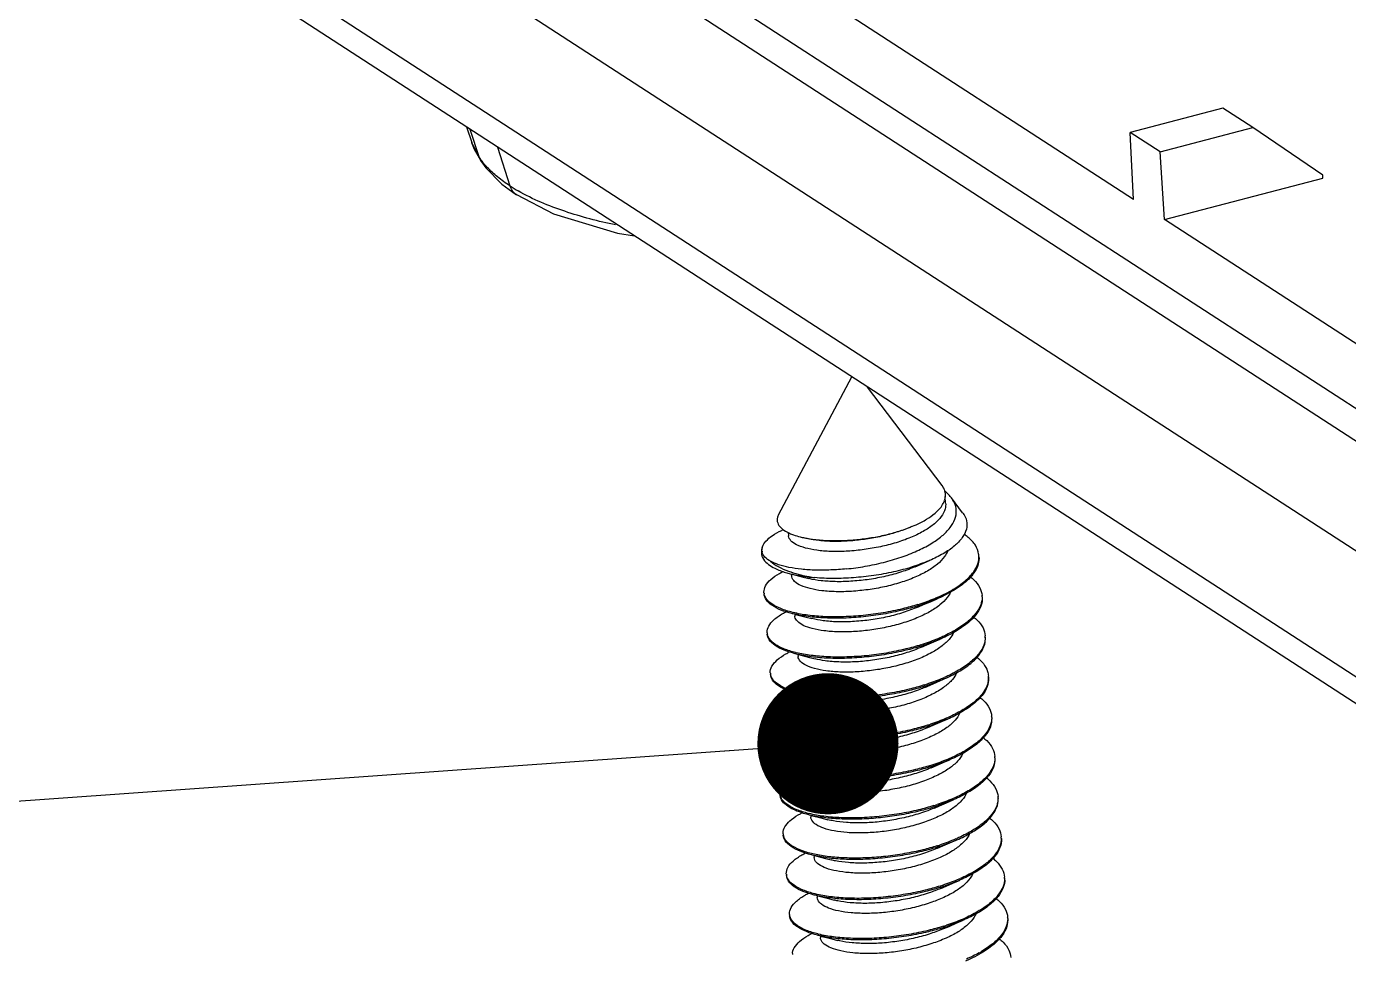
# Model space of a CAD drawing. Header units: millimetres. Extents: x 1571 to 1968, y -272 to 59.
# Drawn here: x 1642.39 to 1660.65, y -228.88 to -216.06 of the extents above; entities that cross this region are included whole.
import ezdxf

# ---------------------------------------------------------------- set-up
doc = ezdxf.new("R2010")
doc.units = ezdxf.units.MM
doc.layers.add('02___PRT_ALL_AXES', color=7, linetype='Continuous')
doc.layers.add('from', color=7, linetype='Continuous', lineweight=13)
doc.styles.get("Standard").update_dxf_attribs({"font": 'txt', "bigfont": 'gbcbig.shx'})
doc.dimstyles.new('ISO', dxfattribs={"dimscale": 0.6, "dimtxt": 2.5, "dimasz": 2.5, "dimexe": 1.25, "dimexo": 0.625, "dimtad": 0, "dimdsep": 46, "dimtxsty": 'Standard', "dimblk": 'OPEN', "dimcen": 0, "dimclrd": 4, "dimclre": 4, "dimadec": 0, "dimazin": 0, "dimtfac": 1, "dimtofl": 0, "dimtmove": 0, "dimatfit": 3, "dimfxl": 1, "dimarcsym": 0})

# ---------------------------------------------------------------- blocks, each defined once
blk = doc.blocks.new('_Open')
at = {"color": 0, "linetype": 'ByBlock', "lineweight": -2}
for p, q in [((-1, 0.1667), (0, 0)), ((-1, -0.1667), (0, 0)), ((0, 0), (-1, 0))]:
    blk.add_line(p, q, dxfattribs=at)

msp = doc.modelspace()

# ---------------------------------------------------------------- linework, layer by layer
at = {"color": 7, "linetype": 'Continuous'}
for p, q in [((1657.679, -218.445), (1645.208, -210.355)), ((1695.145, -244.098), (1643.211, -210.406)), ((1641.549, -210.842), (1693.483, -244.534)), ((1696.425, -244.481), (1645.259, -211.287)), ((1693.663, -246.394), (1641.728, -212.701)), ((1694.002, -246.985), (1642.068, -213.292)), ((1658.917, -217.183), (1657.636, -217.519)), ((1659.331, -217.451), (1658.917, -217.183)), ((1648.467, -217.444), (1648.539, -217.659)), ((1648.512, -217.473), (1648.643, -217.866)), ((1658.05, -217.787), (1659.331, -217.451)), ((1660.294, -218.113), (1659.331, -217.451)), ((1648.538, -217.658), (1648.575, -217.751)), ((1648.643, -217.866), (1648.539, -217.659)), ((1658.05, -217.787), (1657.636, -217.519)), ((1657.679, -218.445), (1657.636, -217.519)), ((1648.575, -217.751), (1648.673, -217.927)), ((1648.673, -217.927), (1648.643, -217.866)), ((1648.897, -217.723), (1649.068, -218.259)), ((1658.108, -218.724), (1658.05, -217.787)), ((1648.674, -217.927), (1648.673, -217.927)), ((1648.674, -217.927), (1648.733, -218.008)), ((1648.733, -218.008), (1648.957, -218.233)), ((1648.957, -218.233), (1649.159, -218.381)), ((1658.108, -218.724), (1660.298, -218.151)), ((1660.298, -218.151), (1660.294, -218.113)), ((1649.159, -218.381), (1649.157, -218.38)), ((1670.961, -227.062), (1658.108, -218.724)), ((1655.06, -222.438), (1655.037, -222.399)), ((1655.086, -222.641), (1655.079, -222.549)), ((1654.514, -223.006), (1654.651, -222.953)), ((1652.911, -223.046), (1652.915, -223.093)), ((1652.553, -223.257), (1652.543, -223.305)), ((1654.665, -223.521), (1654.738, -223.49)), ((1654.738, -223.49), (1654.865, -223.435)), ((1652.957, -223.622), (1652.959, -223.649)), ((1654.709, -224.077), (1654.782, -224.045)), ((1654.967, -223.965), (1654.748, -224.048)), ((1653.001, -224.177), (1653.003, -224.204)), ((1654.753, -224.632), (1654.826, -224.601)), ((1655.012, -224.521), (1654.792, -224.603)), ((1653.045, -224.733), (1653.047, -224.76)), ((1654.798, -225.188), (1654.87, -225.156)), ((1654.836, -225.159), (1655.056, -225.076)), ((1653.089, -225.289), (1653.092, -225.315)), ((1654.842, -225.743), (1654.914, -225.712)), ((1655.1, -225.632), (1654.881, -225.714)), ((1655.098, -225.613), (1655.094, -225.615)), ((1653.134, -225.844), (1653.136, -225.871)), ((1654.886, -226.299), (1654.958, -226.267)), ((1655.144, -226.187), (1654.925, -226.27)), ((1653.178, -226.4), (1653.18, -226.427)), ((1655.188, -226.743), (1654.969, -226.826)), ((1653.222, -226.955), (1653.224, -226.982)), ((1654.93, -226.855), (1655.003, -226.823)), ((1652.841, -227.213), (1652.843, -227.178)), ((1655.013, -227.381), (1655.232, -227.298)), ((1653.266, -227.511), (1653.268, -227.538)), ((1654.974, -227.41), (1655.047, -227.379)), ((1655.277, -227.854), (1655.057, -227.937)), ((1653.31, -228.066), (1653.312, -228.093)), ((1655.018, -227.966), (1655.091, -227.934)), ((1655.321, -228.409), (1655.101, -228.492)), ((1653.354, -228.622), (1653.357, -228.649)), ((1655.063, -228.521), (1655.135, -228.49))]:
    msp.add_line(p, q, dxfattribs=at)
for points in [[(1649.157, -218.38), (1649.668, -218.643), (1650.554, -218.914), (1650.788, -218.949)], [(1652.965, -223.624), (1653.117, -223.663), (1653.195, -223.683)], [(1654.782, -224.045), (1654.878, -224.004), (1654.967, -223.965)], [(1653.01, -224.18), (1653.161, -224.218), (1653.239, -224.238)], [(1654.826, -224.601), (1654.922, -224.559), (1655.012, -224.521)], [(1653.054, -224.735), (1653.205, -224.774), (1653.283, -224.794)], [(1654.87, -225.156), (1654.966, -225.115), (1655.056, -225.076)], [(1653.098, -225.291), (1653.25, -225.329), (1653.327, -225.349)], [(1654.914, -225.712), (1655.01, -225.67), (1655.1, -225.632)], [(1653.142, -225.846), (1653.294, -225.885), (1653.371, -225.905)], [(1654.958, -226.267), (1655.054, -226.226), (1655.144, -226.187)], [(1653.186, -226.402), (1653.338, -226.44), (1653.416, -226.46)], [(1655.003, -226.823), (1655.098, -226.782), (1655.188, -226.743)], [(1653.23, -226.957), (1653.382, -226.996), (1653.46, -227.016)], [(1655.047, -227.379), (1655.143, -227.337), (1655.232, -227.298)], [(1653.275, -227.513), (1653.426, -227.552), (1653.504, -227.572)], [(1655.091, -227.934), (1655.187, -227.893), (1655.277, -227.854)], [(1653.319, -228.068), (1653.47, -228.107), (1653.548, -228.127)], [(1655.135, -228.49), (1655.231, -228.448), (1655.321, -228.409)], [(1653.363, -228.624), (1653.515, -228.663), (1653.592, -228.683)]]:
    msp.add_lwpolyline(points, dxfattribs=at)
for centre, radius, start, end in [((1649.492, -217.286), 1.028, 214.3106, 217.9997), ((1650.44, -216.143), 2.522, 237.0568, 240.0759), ((1654.855, -222.539), 0.229, 15.1609, 26.3198), ((1654.819, -222.521), 0.266, 336.2867, 340.8184), ((1654.676, -222.974), 0.637, 49.7945, 51.275), ((1654.868, -222.535), 0.215, 9.1741, 15.128), ((1654.881, -222.533), 0.202, 3.3918, 9.1743), ((1654.878, -222.533), 0.205, 355.3952, 3.2977), ((1653.18, -222.501), 0.611, 243.756, 245.9222), ((1652.669, -223.292), 0.12, 186.1641, 193.4809), ((1655.267, -223.385), 0.279, 0.5786, 4.308), ((1653.388, -222.299), 1.368, 249.7343, 251.1501), ((1653.648, -221.256), 2.443, 259.4294, 261.3569), ((1652.719, -223.867), 0.143, 184.9542, 192.0765), ((1653.775, -221.087), 3.099, 287.3708, 288.2755), ((1653.777, -221.109), 3.095, 287.4379, 288.2758), ((1654.041, -221.8), 2.338, 293.1924, 293.8496), ((1655.326, -223.941), 0.263, 0.7677, 4.6604), ((1653.355, -222.594), 1.605, 256.0716, 256.4239), ((1652.763, -224.423), 0.143, 184.9542, 192.0765), ((1653.819, -221.642), 3.099, 287.3708, 288.2755), ((1653.822, -221.664), 3.095, 287.4379, 288.2758), ((1654.079, -222.342), 2.352, 293.1915, 293.6234), ((1655.371, -224.497), 0.263, 0.7521, 4.6604), ((1653.399, -223.149), 1.605, 256.0716, 256.4239), ((1652.807, -224.978), 0.143, 184.9542, 192.0765), ((1653.863, -222.198), 3.099, 287.3708, 288.2755), ((1653.866, -222.22), 3.095, 287.4379, 288.2758), ((1654.123, -222.898), 2.352, 293.1915, 293.6234), ((1655.396, -225.053), 0.282, 351.0684, 354.8403), ((1655.394, -225.054), 0.284, 358.6025, 4.6271), ((1655.4, -225.054), 0.277, 354.8648, 358.5962), ((1653.443, -223.705), 1.605, 256.0716, 256.4239), ((1652.851, -225.534), 0.143, 184.9542, 192.0765), ((1653.907, -222.753), 3.099, 287.3708, 288.2755), ((1653.91, -222.775), 3.095, 287.4379, 288.2758), ((1655.459, -225.608), 0.263, 0.7677, 4.6604), ((1653.487, -224.26), 1.605, 256.0716, 256.4239), ((1652.895, -226.089), 0.143, 184.9542, 192.0765), ((1653.952, -223.309), 3.099, 287.3708, 288.2755), ((1653.954, -223.331), 3.095, 287.4379, 288.2758), ((1654.212, -224.009), 2.352, 293.1915, 293.6234), ((1655.503, -226.163), 0.263, 0.7677, 4.6604), ((1653.531, -224.816), 1.605, 256.0716, 256.4239), ((1652.939, -226.645), 0.143, 184.9542, 192.0765), ((1653.996, -223.864), 3.099, 287.3708, 288.2755), ((1654.256, -224.564), 2.352, 293.1915, 293.6234), ((1655.547, -226.719), 0.263, 0.7725, 4.6604), ((1653.576, -225.371), 1.605, 256.0716, 256.4239), ((1653.999, -223.889), 3.093, 287.4365, 288.2758), ((1653.001, -227.199), 0.16, 184.9136, 201.0836), ((1652.999, -227.2), 0.158, 201.0907, 202.3169), ((1654.041, -224.422), 3.097, 287.3686, 288.2754), ((1654.3, -225.12), 2.352, 293.1915, 293.6234), ((1655.591, -227.274), 0.263, 0.7677, 4.6604), ((1654.042, -224.442), 3.095, 287.4379, 288.2758), ((1653.028, -227.756), 0.143, 184.9542, 192.0765), ((1654.344, -225.676), 2.352, 293.1915, 293.6234), ((1655.636, -227.83), 0.263, 0.7677, 4.6604), ((1653.664, -226.483), 1.605, 256.0716, 256.4239), ((1654.084, -224.976), 3.099, 287.3708, 288.2755), ((1654.087, -224.998), 3.095, 287.4379, 288.2758), ((1653.072, -228.312), 0.143, 184.9542, 192.0765), ((1654.388, -226.231), 2.352, 293.1915, 293.6234), ((1655.68, -228.385), 0.263, 0.7677, 4.6604), ((1653.708, -227.038), 1.605, 256.0716, 256.4239), ((1654.128, -225.531), 3.099, 287.3708, 288.2755), ((1654.131, -225.553), 3.095, 287.4379, 288.2758), ((1654.738, -227.41), 1.658, 299.2557, 300.3095)]:
    msp.add_arc(centre, radius, start, end, dxfattribs=at)
for points, start_tangent, end_tangent in [([(1648.754, -218.003), (1648.682, -217.919)], (-0.685557, 0.728019), (-0.615219, 0.788356)), ([(1648.897, -218.135), (1648.754, -218.003)], (-0.775025, 0.63193), (-0.685557, 0.728019)), ([(1649.068, -218.259), (1648.897, -218.135)], (-0.838928, 0.544242), (-0.775025, 0.63193)), ([(1649.157, -218.38), (1649.128, -218.357), (1649.068, -218.259)], (-0.836433, 0.54807), (-0.303471, 0.952841)), ([(1650.527, -218.799), (1649.825, -218.61), (1649.181, -218.329)], (-0.978859, 0.204535), (-0.866482, 0.499208)), ([(1653.714, -223.551), (1653.973, -223.515), (1654.228, -223.461), (1654.47, -223.389), (1654.69, -223.303), (1654.881, -223.204), (1655.035, -223.096), (1655.147, -222.981), (1655.214, -222.863), (1655.233, -222.747), (1655.205, -222.634), (1655.165, -222.569)], (0.99476, 0.102235), (-0.604015, 0.796973)), ([(1655.07, -222.608), (1655.082, -222.55)], (0.328002, 0.944677), (0.079202, 0.996859)), ([(1655.165, -222.569), (1655.131, -222.529), (1655.087, -222.487)], (-0.604015, 0.796973), (-0.763658, 0.645621)), ([(1655.086, -222.641), (1655.078, -222.722), (1655.026, -222.826), (1654.931, -222.927), (1654.795, -223.022), (1654.625, -223.108), (1654.428, -223.181), (1654.212, -223.239), (1653.988, -223.28), (1653.764, -223.304)], (0.074512, -0.99722), (-0.997656, -0.068424)), ([(1654.651, -222.953), (1654.68, -222.94), (1654.823, -222.864), (1654.939, -222.782), (1655.022, -222.696), (1655.062, -222.628)], (0.916987, 0.398917), (0.401606, 0.915813)), ([(1655.321, -222.774), (1655.325, -222.779), (1655.375, -222.888), (1655.372, -223.002), (1655.316, -223.119), (1655.208, -223.233), (1655.053, -223.341), (1654.865, -223.435)], (0.601213, -0.799089), (-0.918164, -0.396201)), ([(1652.777, -222.804), (1652.77, -222.82), (1652.761, -222.895), (1652.796, -222.966), (1652.872, -223.028), (1652.91, -223.049)], (-0.463708, -0.885988), (0.896771, -0.442494)), ([(1654.621, -222.966), (1654.57, -222.987), (1654.38, -223.053), (1654.175, -223.106), (1653.963, -223.143), (1653.753, -223.165)], (-0.91682, -0.399301), (-0.997656, -0.068424)), ([(1652.553, -223.257), (1652.556, -223.246), (1652.603, -223.169), (1652.691, -223.093), (1652.821, -223.019), (1652.846, -223.007)], (0.237468, 0.971395), (0.910623, 0.413237)), ([(1653.764, -223.304), (1653.547, -223.311), (1653.351, -223.299), (1653.183, -223.271), (1653.051, -223.229), (1652.962, -223.175), (1652.919, -223.113), (1652.915, -223.093)], (-0.997656, -0.068424), (-0.057361, 0.998353)), ([(1652.931, -223.059), (1652.985, -223.08), (1653.075, -223.108)], (0.912856, -0.408283), (0.968812, -0.247798)), ([(1653.075, -223.108), (1653.136, -223.122), (1653.317, -223.149), (1653.519, -223.16), (1653.732, -223.156)], (0.968812, -0.247798), (0.998333, 0.057715)), ([(1653.753, -223.165), (1653.536, -223.172), (1653.339, -223.16), (1653.172, -223.132), (1653.151, -223.127)], (-0.997656, -0.068424), (-0.968301, 0.249788)), ([(1653.732, -223.156), (1653.934, -223.137), (1654.136, -223.106), (1654.331, -223.062), (1654.514, -223.006)], (0.998333, 0.057715), (0.944205, 0.329358)), ([(1655.545, -223.364), (1655.542, -223.345), (1655.497, -223.225), (1655.398, -223.115), (1655.34, -223.071)], (-0.075328, 0.997159), (-0.824842, 0.565363)), ([(1652.543, -223.305), (1652.542, -223.311), (1652.557, -223.395), (1652.619, -223.473), (1652.639, -223.489)], (-0.145541, -0.989352), (0.797767, -0.602966)), ([(1652.549, -223.305), (1652.553, -223.257)], (-0.108334, 0.994115), (0.237468, 0.971395)), ([(1652.668, -223.445), (1652.59, -223.388), (1652.552, -223.32)], (-0.878143, 0.478399), (-0.234078, 0.972218)), ([(1655.114, -223.302), (1655.071, -223.381), (1654.973, -223.484), (1654.835, -223.58), (1654.662, -223.666), (1654.461, -223.74), (1654.242, -223.798), (1654.014, -223.838), (1653.787, -223.861), (1653.572, -223.866), (1653.378, -223.853), (1653.213, -223.823), (1653.085, -223.78), (1653, -223.725), (1652.961, -223.662), (1652.959, -223.649)], (-0.35245, -0.935831), (-0.056037, 0.998429)), ([(1652.639, -223.489), (1652.727, -223.542), (1652.876, -223.6), (1652.939, -223.617)], (0.797767, -0.602966), (0.969206, -0.246253)), ([(1653.714, -223.551), (1653.499, -223.566), (1653.289, -223.568), (1653.094, -223.556), (1652.922, -223.53), (1652.779, -223.493), (1652.668, -223.445)], (-0.99476, -0.102235), (-0.878143, 0.478399)), ([(1652.668, -223.445), (1652.774, -223.519), (1652.914, -223.582)], (0.75007, -0.661359), (0.938052, -0.346495)), ([(1654.665, -223.521), (1654.651, -223.527), (1654.45, -223.601), (1654.231, -223.659), (1654.003, -223.7), (1653.776, -223.722), (1653.561, -223.727), (1653.367, -223.714), (1653.202, -223.685), (1653.195, -223.683)], (-0.916852, -0.399227), (-0.968194, 0.250201)), ([(1654.865, -223.435), (1654.855, -223.439), (1654.623, -223.524), (1654.366, -223.592), (1654.092, -223.643), (1653.813, -223.673), (1653.539, -223.683), (1653.281, -223.672)], (-0.918164, -0.396201), (-0.996365, 0.085181)), ([(1655.546, -223.383), (1655.536, -223.484), (1655.473, -223.611), (1655.358, -223.734), (1655.194, -223.85), (1654.988, -223.956), (1654.967, -223.965)], (0.074991, -0.997184), (-0.918307, -0.395869)), ([(1654.986, -223.938), (1655.191, -223.833), (1655.354, -223.717), (1655.47, -223.595), (1655.533, -223.469), (1655.545, -223.382)], (0.9146, 0.40436), (-0.010305, 0.999947)), ([(1652.576, -223.88), (1652.576, -223.874), (1652.598, -223.786), (1652.67, -223.698), (1652.79, -223.614), (1652.843, -223.586)], (-0.085245, 0.99636), (0.893365, 0.449331)), ([(1652.939, -223.617), (1653.064, -223.644), (1653.281, -223.672)], (0.969206, -0.246253), (0.996365, -0.085181)), ([(1652.946, -223.593), (1653.084, -223.633), (1653.2, -223.658)], (0.946327, -0.323212), (0.982961, -0.183812)), ([(1655.428, -223.659), (1655.477, -223.702), (1655.558, -223.811), (1655.589, -223.92)], (0.781534, -0.623862), (0.081171, -0.9967)), ([(1655.151, -223.876), (1655.108, -223.946), (1655.007, -224.049), (1654.865, -224.144), (1654.688, -224.229), (1654.485, -224.301), (1654.265, -224.358), (1654.037, -224.397), (1653.811, -224.418), (1653.597, -224.421), (1653.405, -224.406), (1653.244, -224.376), (1653.12, -224.331), (1653.039, -224.275), (1653.004, -224.212), (1653.003, -224.204)], (-0.415552, -0.90957), (-0.062419, 0.99805)), ([(1652.963, -224.168), (1652.811, -224.119), (1652.685, -224.053), (1652.606, -223.976), (1652.578, -223.898)], (-0.969497, 0.245105), (-0.085245, 0.99636)), ([(1652.968, -224.151), (1652.809, -224.1), (1652.683, -224.034), (1652.605, -223.958), (1652.579, -223.897)], (-0.970592, 0.240729), (-0.208135, 0.9781)), ([(1654.705, -224.062), (1654.494, -224.12), (1654.225, -224.176), (1653.95, -224.213), (1653.679, -224.231), (1653.421, -224.229), (1653.185, -224.209), (1652.98, -224.172), (1652.963, -224.168)], (-0.954031, -0.299707), (-0.969497, 0.245105)), ([(1654.7, -224.044), (1654.492, -224.102), (1654.223, -224.157), (1653.948, -224.194), (1653.677, -224.212), (1653.42, -224.211), (1653.184, -224.191), (1652.978, -224.153)], (-0.95438, -0.298594), (-0.972054, 0.234756)), ([(1654.709, -224.077), (1654.677, -224.09), (1654.474, -224.162), (1654.254, -224.219), (1654.026, -224.258), (1653.8, -224.279), (1653.586, -224.282), (1653.394, -224.267), (1653.239, -224.238)], (-0.916864, -0.3992), (-0.968062, 0.250712)), ([(1654.747, -224.029), (1654.961, -223.948)], (0.949547, 0.313626), (0.919178, 0.393843)), ([(1655.59, -223.938), (1655.591, -223.946), (1655.571, -224.066), (1655.502, -224.187), (1655.384, -224.304), (1655.223, -224.415), (1655.023, -224.516), (1655.012, -224.521)], (0.081171, -0.9967), (-0.918325, -0.395827)), ([(1655.59, -223.937), (1655.57, -224.048), (1655.5, -224.168), (1655.383, -224.286), (1655.221, -224.396), (1655.022, -224.497)], (0.013577, -0.999908), (-0.916195, -0.400733)), ([(1652.62, -224.435), (1652.62, -224.429), (1652.642, -224.342), (1652.714, -224.254), (1652.835, -224.169), (1652.886, -224.142)], (-0.085245, 0.99636), (0.892983, 0.450091)), ([(1655.473, -224.215), (1655.521, -224.257), (1655.602, -224.367), (1655.633, -224.475)], (0.780306, -0.625398), (0.081171, -0.9967)), ([(1655.194, -224.432), (1655.144, -224.512), (1655.039, -224.613), (1654.894, -224.708), (1654.715, -224.792), (1654.51, -224.863), (1654.288, -224.918), (1654.06, -224.955), (1653.835, -224.975), (1653.623, -224.976), (1653.433, -224.96), (1653.275, -224.927), (1653.155, -224.882), (1653.078, -224.825), (1653.047, -224.761), (1653.047, -224.76)], (-0.416221, -0.909264), (-0.076164, 0.997095)), ([(1653.007, -224.723), (1652.855, -224.674), (1652.729, -224.608), (1652.65, -224.532), (1652.622, -224.454)], (-0.969497, 0.245105), (-0.085245, 0.99636)), ([(1653.013, -224.707), (1652.853, -224.656), (1652.728, -224.59), (1652.649, -224.513), (1652.623, -224.453)], (-0.970592, 0.240729), (-0.208135, 0.9781)), ([(1654.749, -224.617), (1654.538, -224.676), (1654.269, -224.731), (1653.994, -224.768), (1653.723, -224.786), (1653.465, -224.785), (1653.23, -224.765), (1653.024, -224.727), (1653.007, -224.723)], (-0.954031, -0.299707), (-0.969497, 0.245105)), ([(1654.744, -224.6), (1654.536, -224.657), (1654.267, -224.713), (1653.993, -224.75), (1653.722, -224.768), (1653.464, -224.766), (1653.228, -224.746), (1653.022, -224.709)], (-0.95438, -0.298594), (-0.972054, 0.234756)), ([(1655.005, -224.504), (1654.791, -224.585)], (-0.919189, -0.393816), (-0.949547, -0.313626)), ([(1655.056, -225.076), (1655.077, -225.067), (1655.286, -224.959), (1655.452, -224.84), (1655.565, -224.717), (1655.625, -224.591), (1655.634, -224.494)], (0.918309, 0.395864), (-0.074398, 0.997229)), ([(1655.634, -224.493), (1655.614, -224.603), (1655.544, -224.724), (1655.427, -224.841), (1655.265, -224.952), (1655.066, -225.053)], (0.013309, -0.999911), (-0.916195, -0.400733)), ([(1652.665, -224.991), (1652.664, -224.985), (1652.686, -224.897), (1652.759, -224.809), (1652.879, -224.725), (1652.93, -224.697)], (-0.085245, 0.99636), (0.892983, 0.450091)), ([(1654.753, -224.632), (1654.704, -224.653), (1654.499, -224.724), (1654.277, -224.779), (1654.049, -224.816), (1653.824, -224.836), (1653.612, -224.837), (1653.422, -224.821), (1653.283, -224.794)], (-0.916844, -0.399247), (-0.968009, 0.250915)), ([(1655.516, -224.77), (1655.607, -224.86), (1655.664, -224.967), (1655.677, -225.031)], (0.78208, -0.623178), (0.080484, -0.996756)), ([(1655.24, -224.984), (1655.181, -225.077), (1655.072, -225.178), (1654.923, -225.272), (1654.741, -225.355), (1654.534, -225.424), (1654.311, -225.477), (1654.083, -225.513), (1653.859, -225.531), (1653.648, -225.531), (1653.461, -225.513), (1653.306, -225.479), (1653.19, -225.432), (1653.117, -225.375), (1653.092, -225.315)], (-0.402506, -0.915418), (-0.09189, 0.995769)), ([(1653.051, -225.279), (1652.899, -225.23), (1652.773, -225.164), (1652.694, -225.087), (1652.666, -225.009)], (-0.969497, 0.245105), (-0.085245, 0.99636)), ([(1653.057, -225.262), (1652.898, -225.211), (1652.772, -225.145), (1652.693, -225.069), (1652.667, -225.008)], (-0.970592, 0.240729), (-0.208135, 0.9781)), ([(1654.793, -225.173), (1654.582, -225.232), (1654.313, -225.287), (1654.038, -225.324), (1653.767, -225.342), (1653.51, -225.34), (1653.274, -225.32), (1653.068, -225.283), (1653.051, -225.279)], (-0.954031, -0.299707), (-0.969497, 0.245105)), ([(1654.788, -225.155), (1654.581, -225.213), (1654.311, -225.269), (1654.037, -225.306), (1653.766, -225.323), (1653.508, -225.322), (1653.272, -225.302), (1653.066, -225.264)], (-0.95438, -0.298594), (-0.972054, 0.234756)), ([(1655.05, -225.06), (1654.835, -225.14)], (-0.919189, -0.393816), (-0.949547, -0.313626)), ([(1655.675, -225.097), (1655.644, -225.193), (1655.566, -225.306), (1655.447, -225.416), (1655.289, -225.519), (1655.098, -225.613)], (-0.154947, -0.987923), (-0.918454, -0.395527)), ([(1655.679, -225.049), (1655.679, -225.057), (1655.66, -225.178), (1655.59, -225.298), (1655.472, -225.415), (1655.311, -225.526), (1655.112, -225.627), (1655.1, -225.632)], (0.081171, -0.9967), (-0.918325, -0.395827)), ([(1652.709, -225.546), (1652.708, -225.54), (1652.73, -225.453), (1652.803, -225.365), (1652.923, -225.28), (1652.974, -225.253)], (-0.085245, 0.99636), (0.892983, 0.450091)), ([(1654.798, -225.188), (1654.73, -225.216), (1654.523, -225.285), (1654.3, -225.338), (1654.072, -225.374), (1653.848, -225.392), (1653.637, -225.392), (1653.45, -225.374), (1653.327, -225.349)], (-0.916806, -0.399334), (-0.968039, 0.250798)), ([(1655.561, -225.326), (1655.609, -225.369), (1655.69, -225.478), (1655.721, -225.586)], (0.780306, -0.625398), (0.081171, -0.9967)), ([(1655.284, -225.54), (1655.217, -225.642), (1655.104, -225.743), (1654.951, -225.836), (1654.767, -225.917), (1654.558, -225.985), (1654.335, -226.037), (1654.106, -226.071), (1653.883, -226.087), (1653.674, -226.085), (1653.49, -226.066), (1653.338, -226.031), (1653.225, -225.983), (1653.157, -225.925), (1653.136, -225.871)], (-0.402485, -0.915426), (-0.101041, 0.994882)), ([(1653.096, -225.834), (1652.943, -225.786), (1652.817, -225.719), (1652.739, -225.643), (1652.71, -225.565)], (-0.969497, 0.245105), (-0.085245, 0.99636)), ([(1653.101, -225.818), (1652.942, -225.767), (1652.816, -225.701), (1652.737, -225.624), (1652.711, -225.564)], (-0.970592, 0.240729), (-0.208135, 0.9781)), ([(1654.833, -225.711), (1654.625, -225.769), (1654.356, -225.824), (1654.081, -225.861), (1653.81, -225.879), (1653.552, -225.877), (1653.316, -225.857), (1653.111, -225.82)], (-0.95438, -0.298594), (-0.972054, 0.234756)), ([(1655.094, -225.615), (1654.879, -225.696)], (-0.91921, -0.393768), (-0.949547, -0.313626)), ([(1655.723, -225.605), (1655.723, -225.613), (1655.704, -225.733), (1655.634, -225.854), (1655.516, -225.971), (1655.355, -226.082), (1655.156, -226.182), (1655.144, -226.187)], (0.081171, -0.9967), (-0.918325, -0.395827)), ([(1655.722, -225.604), (1655.702, -225.715), (1655.633, -225.835), (1655.515, -225.952), (1655.354, -226.063), (1655.154, -226.164)], (0.013577, -0.999908), (-0.916195, -0.400733)), ([(1652.753, -226.102), (1652.752, -226.096), (1652.775, -226.008), (1652.847, -225.92), (1652.967, -225.836), (1653.019, -225.808)], (-0.085245, 0.99636), (0.892983, 0.450091)), ([(1654.838, -225.728), (1654.626, -225.787), (1654.357, -225.843), (1654.082, -225.88), (1653.811, -225.897), (1653.554, -225.896), (1653.318, -225.876), (1653.112, -225.839), (1653.096, -225.834)], (-0.954031, -0.299707), (-0.969497, 0.245105)), ([(1654.842, -225.743), (1654.756, -225.778), (1654.547, -225.846), (1654.324, -225.898), (1654.095, -225.932), (1653.872, -225.948), (1653.663, -225.946), (1653.479, -225.927), (1653.371, -225.905)], (-0.916762, -0.399433), (-0.968124, 0.250473)), ([(1655.605, -225.882), (1655.653, -225.924), (1655.735, -226.033), (1655.765, -226.142)], (0.780306, -0.625398), (0.081171, -0.9967)), ([(1653.14, -226.39), (1652.987, -226.341), (1652.861, -226.275), (1652.783, -226.198), (1652.754, -226.12)], (-0.969497, 0.245105), (-0.085245, 0.99636)), ([(1653.145, -226.373), (1652.986, -226.323), (1652.86, -226.256), (1652.781, -226.18), (1652.755, -226.119)], (-0.970592, 0.240729), (-0.208135, 0.9781)), ([(1654.877, -226.267), (1654.669, -226.324), (1654.4, -226.38), (1654.125, -226.417), (1653.854, -226.434), (1653.596, -226.433), (1653.361, -226.413), (1653.155, -226.376)], (-0.95438, -0.298594), (-0.972054, 0.234756)), ([(1655.328, -226.096), (1655.325, -226.102), (1655.252, -226.207), (1655.135, -226.307), (1654.98, -226.399), (1654.793, -226.48), (1654.582, -226.546), (1654.358, -226.596), (1654.129, -226.629), (1653.907, -226.643), (1653.7, -226.64), (1653.519, -226.619), (1653.37, -226.583), (1653.261, -226.534), (1653.197, -226.475), (1653.18, -226.427)], (-0.405757, -0.913981), (-0.102393, 0.994744)), ([(1655.138, -226.171), (1654.923, -226.252)], (-0.919189, -0.393816), (-0.949547, -0.313626)), ([(1655.767, -226.16), (1655.767, -226.168), (1655.748, -226.289), (1655.678, -226.409), (1655.561, -226.527), (1655.399, -226.637), (1655.2, -226.738), (1655.188, -226.743)], (0.081171, -0.9967), (-0.918325, -0.395827)), ([(1655.766, -226.16), (1655.746, -226.27), (1655.677, -226.391), (1655.559, -226.508), (1655.398, -226.619), (1655.198, -226.719)], (0.013577, -0.999908), (-0.916195, -0.400733)), ([(1652.797, -226.657), (1652.797, -226.652), (1652.819, -226.564), (1652.891, -226.476), (1653.011, -226.391), (1653.063, -226.364)], (-0.085245, 0.99636), (0.892983, 0.450091)), ([(1654.882, -226.284), (1654.67, -226.343), (1654.401, -226.398), (1654.127, -226.435), (1653.856, -226.453), (1653.598, -226.452), (1653.362, -226.432), (1653.156, -226.394), (1653.14, -226.39)], (-0.954031, -0.299707), (-0.969497, 0.245105)), ([(1654.886, -226.299), (1654.782, -226.341), (1654.571, -226.407), (1654.347, -226.458), (1654.118, -226.49), (1653.896, -226.504), (1653.689, -226.501), (1653.508, -226.48), (1653.416, -226.46)], (-0.916723, -0.399523), (-0.968229, 0.250066)), ([(1655.65, -226.437), (1655.697, -226.48), (1655.779, -226.589), (1655.81, -226.697)], (0.780306, -0.625398), (0.081171, -0.9967)), ([(1653.184, -226.946), (1653.102, -226.922), (1652.963, -226.865), (1652.865, -226.798), (1652.81, -226.722), (1652.799, -226.676)], (-0.969305, 0.245859), (-0.084556, 0.996419)), ([(1653.189, -226.929), (1653.03, -226.878), (1652.904, -226.812), (1652.825, -226.735), (1652.8, -226.675)], (-0.970592, 0.240729), (-0.208135, 0.9781)), ([(1655.372, -226.653), (1655.365, -226.668), (1655.287, -226.772), (1655.167, -226.872), (1655.008, -226.963), (1654.818, -227.042), (1654.606, -227.107), (1654.381, -227.156), (1654.152, -227.187), (1653.931, -227.199), (1653.726, -227.194), (1653.548, -227.172), (1653.402, -227.134), (1653.298, -227.084), (1653.238, -227.024), (1653.224, -226.982)], (-0.411959, -0.911202), (-0.096002, 0.995381)), ([(1655.182, -226.726), (1654.967, -226.807)], (-0.919189, -0.393816), (-0.949547, -0.313626)), ([(1655.232, -227.298), (1655.242, -227.294), (1655.441, -227.194), (1655.601, -227.085), (1655.719, -226.969), (1655.79, -226.85), (1655.812, -226.729), (1655.811, -226.716)], (0.918329, 0.395817), (-0.082128, 0.996622)), ([(1655.81, -226.715), (1655.791, -226.826), (1655.721, -226.946), (1655.603, -227.064), (1655.442, -227.174), (1655.243, -227.275)], (0.013661, -0.999907), (-0.916195, -0.400733)), ([(1652.843, -227.178), (1652.878, -227.095), (1652.958, -227.012), (1653.08, -226.933), (1653.103, -226.922)], (0.154225, 0.988036), (0.891127, 0.453754)), ([(1654.926, -226.84), (1654.729, -226.895), (1654.476, -226.948), (1654.216, -226.986), (1653.959, -227.006), (1653.712, -227.009), (1653.482, -226.996), (1653.276, -226.966), (1653.184, -226.946)], (-0.954039, -0.299684), (-0.969305, 0.245859)), ([(1654.921, -226.822), (1654.713, -226.88), (1654.444, -226.935), (1654.169, -226.972), (1653.898, -226.99), (1653.641, -226.989), (1653.405, -226.969), (1653.199, -226.931)], (-0.95438, -0.298594), (-0.972054, 0.234756)), ([(1654.93, -226.855), (1654.807, -226.903), (1654.595, -226.968), (1654.37, -227.017), (1654.141, -227.048), (1653.92, -227.06), (1653.715, -227.055), (1653.536, -227.033), (1653.46, -227.016)], (-0.916696, -0.399586), (-0.968317, 0.249725)), ([(1655.694, -226.993), (1655.742, -227.035), (1655.823, -227.145), (1655.854, -227.253)], (0.77995, -0.625842), (0.081171, -0.9967)), ([(1653.228, -227.501), (1653.076, -227.452), (1652.95, -227.386), (1652.871, -227.309), (1652.843, -227.231)], (-0.969497, 0.245105), (-0.085245, 0.99636)), ([(1653.232, -227.484), (1653.144, -227.459), (1653.006, -227.402), (1652.907, -227.335), (1652.853, -227.26)], (-0.970283, 0.241975), (-0.379726, 0.925099)), ([(1655.415, -227.21), (1655.404, -227.233), (1655.322, -227.337), (1655.198, -227.436), (1655.036, -227.526), (1654.844, -227.604), (1654.63, -227.668), (1654.404, -227.715), (1654.176, -227.744), (1653.955, -227.755), (1653.753, -227.748), (1653.577, -227.724), (1653.435, -227.686), (1653.334, -227.635), (1653.279, -227.574), (1653.269, -227.538)], (-0.418035, -0.908431), (-0.086491, 0.996253)), ([(1655.226, -227.282), (1655.012, -227.363)], (-0.919189, -0.393816), (-0.949547, -0.313626)), ([(1655.855, -227.271), (1655.856, -227.28), (1655.836, -227.4), (1655.767, -227.52), (1655.649, -227.638), (1655.488, -227.748), (1655.288, -227.849), (1655.277, -227.854)], (0.081171, -0.9967), (-0.918325, -0.395827)), ([(1655.855, -227.271), (1655.835, -227.381), (1655.765, -227.502), (1655.648, -227.619), (1655.486, -227.73), (1655.287, -227.83)], (0.013577, -0.999908), (-0.916195, -0.400733)), ([(1652.885, -227.768), (1652.885, -227.763), (1652.907, -227.675), (1652.979, -227.587), (1653.1, -227.503), (1653.151, -227.475)], (-0.085245, 0.99636), (0.892983, 0.450091)), ([(1654.97, -227.395), (1654.759, -227.454), (1654.49, -227.509), (1654.215, -227.546), (1653.944, -227.564), (1653.686, -227.563), (1653.45, -227.543), (1653.245, -227.505), (1653.228, -227.501)], (-0.954031, -0.299707), (-0.969497, 0.245105)), ([(1654.965, -227.378), (1654.772, -227.432), (1654.518, -227.485), (1654.259, -227.523), (1654.002, -227.543), (1653.754, -227.546), (1653.525, -227.533), (1653.319, -227.503), (1653.232, -227.484)], (-0.954391, -0.298558), (-0.970283, 0.241975)), ([(1654.974, -227.41), (1654.833, -227.465), (1654.619, -227.529), (1654.393, -227.576), (1654.165, -227.605), (1653.944, -227.616), (1653.742, -227.609), (1653.566, -227.586), (1653.504, -227.572)], (-0.916686, -0.399609), (-0.968384, 0.249464)), ([(1655.738, -227.548), (1655.786, -227.591), (1655.867, -227.7), (1655.898, -227.809)], (0.780306, -0.625398), (0.081171, -0.9967)), ([(1653.272, -228.057), (1653.12, -228.008), (1652.994, -227.942), (1652.915, -227.865), (1652.887, -227.787)], (-0.969497, 0.245105), (-0.085245, 0.99636)), ([(1653.278, -228.04), (1653.118, -227.989), (1652.993, -227.923), (1652.914, -227.846), (1652.888, -227.786)], (-0.970592, 0.240729), (-0.208135, 0.9781)), ([(1655.459, -227.767), (1655.442, -227.798), (1655.356, -227.902), (1655.228, -228), (1655.063, -228.089), (1654.869, -228.166), (1654.654, -228.228), (1654.427, -228.274), (1654.199, -228.302), (1653.98, -228.311), (1653.779, -228.302), (1653.606, -228.277), (1653.468, -228.237), (1653.371, -228.185), (1653.32, -228.124), (1653.313, -228.093)], (-0.421414, -0.906868), (-0.074297, 0.997236)), ([(1655.27, -227.837), (1655.056, -227.918)], (-0.919189, -0.393816), (-0.949547, -0.313626)), ([(1655.899, -227.827), (1655.9, -227.835), (1655.88, -227.955), (1655.811, -228.076), (1655.693, -228.193), (1655.532, -228.304), (1655.332, -228.404), (1655.321, -228.409)], (0.081171, -0.9967), (-0.918325, -0.395827)), ([(1655.899, -227.826), (1655.879, -227.937), (1655.809, -228.057), (1655.692, -228.175), (1655.53, -228.285), (1655.331, -228.386)], (0.013577, -0.999908), (-0.916195, -0.400733)), ([(1652.929, -228.324), (1652.929, -228.318), (1652.951, -228.231), (1653.024, -228.143), (1653.144, -228.058), (1653.195, -228.03)], (-0.085245, 0.99636), (0.892983, 0.450091)), ([(1655.014, -227.951), (1654.803, -228.009), (1654.534, -228.065), (1654.259, -228.102), (1653.988, -228.12), (1653.73, -228.118), (1653.495, -228.098), (1653.289, -228.061), (1653.272, -228.057)], (-0.954031, -0.299707), (-0.969497, 0.245105)), ([(1655.009, -227.933), (1654.801, -227.991), (1654.532, -228.046), (1654.258, -228.083), (1653.987, -228.101), (1653.729, -228.1), (1653.493, -228.08), (1653.287, -228.042)], (-0.95438, -0.298594), (-0.972054, 0.234756)), ([(1655.018, -227.966), (1654.858, -228.027), (1654.642, -228.09), (1654.416, -228.135), (1654.188, -228.163), (1653.969, -228.172), (1653.768, -228.163), (1653.595, -228.138), (1653.548, -228.127)], (-0.916699, -0.399579), (-0.968397, 0.249413)), ([(1655.782, -228.104), (1655.83, -228.146), (1655.911, -228.256), (1655.942, -228.364)], (0.780306, -0.625398), (0.081171, -0.9967)), ([(1653.316, -228.612), (1653.164, -228.563), (1653.038, -228.497), (1652.959, -228.421), (1652.931, -228.343)], (-0.969497, 0.245105), (-0.085245, 0.99636)), ([(1653.322, -228.595), (1653.163, -228.545), (1653.037, -228.479), (1652.958, -228.402), (1652.932, -228.342)], (-0.970592, 0.240729), (-0.208135, 0.9781)), ([(1655.503, -228.323), (1655.48, -228.364), (1655.39, -228.467), (1655.259, -228.565), (1655.091, -228.653), (1654.894, -228.728), (1654.677, -228.789), (1654.45, -228.833), (1654.222, -228.859), (1654.005, -228.866), (1653.806, -228.856), (1653.636, -228.829), (1653.502, -228.788), (1653.409, -228.735), (1653.362, -228.673), (1653.357, -228.649)], (-0.423921, -0.905699), (-0.063357, 0.997991)), ([(1655.315, -228.393), (1655.1, -228.474)], (-0.919189, -0.393816), (-0.949547, -0.313626)), ([(1655.944, -228.383), (1655.944, -228.4), (1655.92, -228.522), (1655.846, -228.643), (1655.723, -228.761), (1655.556, -228.871)], (0.082661, -0.996578), (-0.870459, -0.492241)), ([(1655.943, -228.382), (1655.923, -228.492), (1655.853, -228.613), (1655.736, -228.73), (1655.575, -228.841)], (0.013577, -0.999908), (-0.863279, -0.504727)), ([(1652.974, -228.88), (1652.973, -228.874), (1652.995, -228.786), (1653.068, -228.698), (1653.188, -228.614), (1653.239, -228.586)], (-0.085245, 0.99636), (0.892983, 0.450091)), ([(1655.058, -228.506), (1654.847, -228.565), (1654.578, -228.62), (1654.303, -228.657), (1654.032, -228.675), (1653.775, -228.674), (1653.539, -228.654), (1653.333, -228.616), (1653.316, -228.612)], (-0.954031, -0.299707), (-0.969497, 0.245105)), ([(1655.053, -228.489), (1654.846, -228.546), (1654.576, -228.602), (1654.302, -228.639), (1654.031, -228.657), (1653.773, -228.655), (1653.537, -228.635), (1653.331, -228.598)], (-0.95438, -0.298594), (-0.972054, 0.234756)), ([(1655.063, -228.521), (1654.883, -228.589), (1654.666, -228.65), (1654.439, -228.694), (1654.211, -228.72), (1653.994, -228.727), (1653.795, -228.717), (1653.625, -228.691), (1653.592, -228.683)], (-0.916737, -0.399491), (-0.968362, 0.24955)), ([(1655.827, -228.66), (1655.881, -228.709), (1655.959, -228.82), (1655.986, -228.92)], (0.779606, -0.626271), (0.082661, -0.996578)), ([(1655.365, -228.965), (1655.432, -228.935), (1655.556, -228.871)], (0.91832, 0.395839), (0.870459, 0.492241)), ([(1655.548, -228.856), (1655.375, -228.941)], (-0.872416, -0.488765), (-0.916195, -0.400733))]:
    msp.add_spline(points, degree=3, dxfattribs=dict(at, start_tangent=start_tangent, end_tangent=end_tangent))
at = {"layer": '02___PRT_ALL_AXES', "color": 7, "linetype": 'Continuous'}
for p, q in [((1652.778, -222.804), (1653.792, -220.898)), ((1655.037, -222.399), (1654.007, -221.038)), ((1655.321, -222.774), (1655.165, -222.569))]:
    msp.add_line(p, q, dxfattribs=at)

# ---------------------------------------------------------------- leaders
at = {"layer": 'from'}
msp.add_leader([(1653.46, -225.967), (1584.756, -230.861)], dimstyle='ISO', override={"dimscale": 1, "dimasz": 1.95, "dimexo": 0.125, "dimadec": 2, "dimazin": 2, "dimldrblk": 'Dot'}, dxfattribs=at)

doc.saveas('drawing.dxf')
